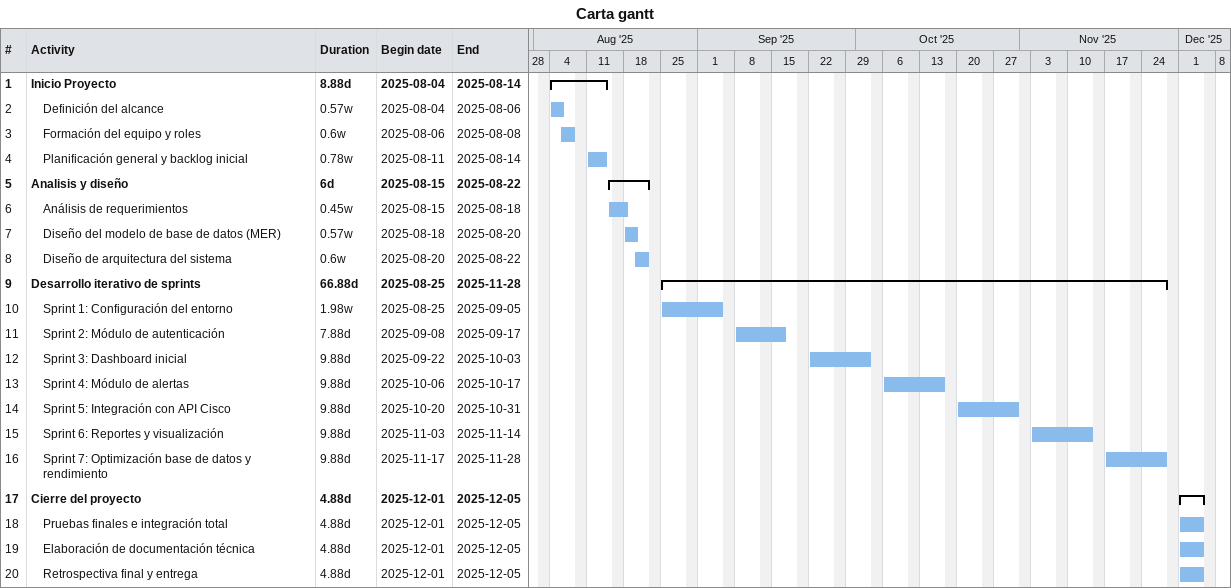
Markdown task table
Carta gantt

| ID | Level | Task | Duration | Start | Finish |
|---|---|---|---|---|---|
| 1 | 1 | **Inicio Proyecto** | 8.88d | 2025-08-04 | 2025-08-14 |
| 2 | 2 | Definición del alcance | 0.57w | 2025-08-04 | 2025-08-06 |
| 3 | 2 | Formación del equipo y roles | 0.6w | 2025-08-06 | 2025-08-08 |
| 4 | 2 | Planificación general y backlog inicial | 0.78w | 2025-08-11 | 2025-08-14 |
| 5 | 1 | **Analisis y diseño** | 6d | 2025-08-15 | 2025-08-22 |
| 6 | 2 | Análisis de requerimientos | 0.45w | 2025-08-15 | 2025-08-18 |
| 7 | 2 | Diseño del modelo de base de datos (MER) | 0.57w | 2025-08-18 | 2025-08-20 |
| 8 | 2 | Diseño de arquitectura del sistema | 0.6w | 2025-08-20 | 2025-08-22 |
| 9 | 1 | **Desarrollo iterativo de sprints** | 66.88d | 2025-08-25 | 2025-11-28 |
| 10 | 2 | Sprint 1: Configuración del entorno | 1.98w | 2025-08-25 | 2025-09-05 |
| 11 | 2 | Sprint 2: Módulo de autenticación | 7.88d | 2025-09-08 | 2025-09-17 |
| 12 | 2 | Sprint 3: Dashboard inicial | 9.88d | 2025-09-22 | 2025-10-03 |
| 13 | 2 | Sprint 4: Módulo de alertas | 9.88d | 2025-10-06 | 2025-10-17 |
| 14 | 2 | Sprint 5: Integración con API Cisco | 9.88d | 2025-10-20 | 2025-10-31 |
| 15 | 2 | Sprint 6: Reportes y visualización | 9.88d | 2025-11-03 | 2025-11-14 |
| 16 | 2 | Sprint 7: Optimización base de datos y rendimiento | 9.88d | 2025-11-17 | 2025-11-28 |
| 17 | 1 | **Cierre del proyecto** | 4.88d | 2025-12-01 | 2025-12-05 |
| 18 | 2 | Pruebas finales e integración total | 4.88d | 2025-12-01 | 2025-12-05 |
| 19 | 2 | Elaboración de documentación técnica | 4.88d | 2025-12-01 | 2025-12-05 |
| 20 | 2 | Retrospectiva final y entrega | 4.88d | 2025-12-01 | 2025-12-05 |
